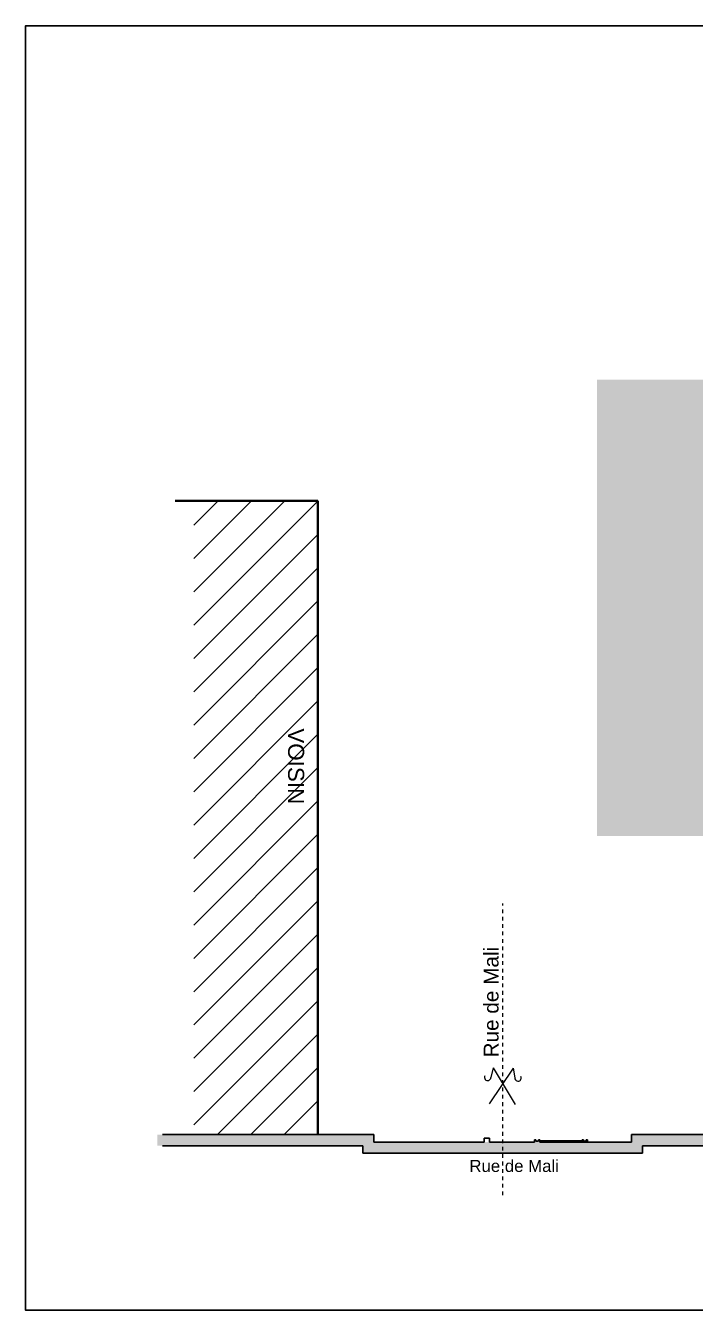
# Model space of a CAD drawing. Header units: millimetres. Extents: x 2804 to 3317, y 6834 to 7064.
# Drawn here: x 2828.24 to 2846.3, y 7029.47 to 7064.09 of the extents above; entities that cross this region are included whole.
import ezdxf

# ---------------------------------------------------------------- set-up
doc = ezdxf.new("R2010")
doc.units = ezdxf.units.MM
doc.linetypes.add('PK200', pattern=[0.6, 0.3, -0.3])
for name, color, linetype, lineweight in [('cotatio', 255, 'Continuous', 13), ('cotation', 3, 'Continuous', 30), ('Murs', 11, 'Continuous', 40), ('TAXTE', 255, 'Continuous', 20), ('TopoAlt_T', 3, 'Continuous', 30), ('zin fenetre', 141, 'Continuous', 15), ('zin fin', 6, 'Continuous', 9), ('Zin mur', 30, 'Continuous', 30)]:
    doc.layers.add(name, color=color, linetype=linetype, lineweight=lineweight)
doc.layers.add('zin hatch mur', color=8, linetype='Continuous')
doc.layers.add('zin texte', color=33, linetype='Continuous')
doc.styles.get("Standard").update_dxf_attribs({"font": 'arial.ttf'})

msp = doc.modelspace()

# ---------------------------------------------------------------- hatches: boundary and pattern name
at = {"layer": 'cotation'}
h = msp.add_hatch(color=256, dxfattribs=at)
h.dxf.hatch_style = 1
h.set_gradient(color1=(213, 218, 220), tint=1, name='CURVED')
h.paths.add_polyline_path([(2846.976, 7042.253), (2843.647, 7042.253), (2843.647, 7054.549), (2874.463, 7054.549), (2874.463, 7040.037), (2870.76, 7040.037), (2870.76, 7048.886), (2856.972, 7048.886), (2856.972, 7051.586), (2847.187, 7051.586), (2847.187, 7050.986), (2846.976, 7050.986)])
at = {"layer": 'zin fin'}
h = msp.add_hatch(dxfattribs=at)
h.set_pattern_fill('ANSI31', color=256, scale=0.2)
h.set_pattern_definition([(45, (-84.28365, 41.27215), (-0.449012806, 0.449012806), [])])
h.paths.add_polyline_path([(2832.772, 7051.286), (2836.116, 7051.286), (2836.116, 7034.228), (2832.772, 7034.228)])
at = {"layer": 'zin hatch mur'}
h = msp.add_hatch(color=256, dxfattribs=at)
h.dxf.hatch_style = 1
h.paths.add_polyline_path([(2871.28, 7034.206), (2844.577, 7034.206), (2844.577, 7034.006), (2843.788, 7034.006), (2843.64, 7034.006), (2842.356, 7034.006), (2840.997, 7034.006), (2837.63, 7034.006), (2837.63, 7034.206), (2831.786, 7034.206), (2831.786, 7033.906), (2837.33, 7033.906), (2837.33, 7033.706), (2844.877, 7033.706), (2844.877, 7033.906), (2871.28, 7033.906)])

# ---------------------------------------------------------------- linework, layer by layer
at = {"layer": 'cotatio'}
for p, q in [((2841.383, 7035.998), (2840.741, 7035.033)), ((2840.843, 7036.01), (2840.785, 7035.746)), ((2840.843, 7036.01), (2841.443, 7035.018)), ((2841.383, 7035.998), (2841.429, 7035.733))]:
    msp.add_line(p, q, dxfattribs=at)
for centre, start, end in [((2840.698, 7035.749), 149.3824, 358.3804), ((2841.516, 7035.732), 179.189, 28.187)]:
    msp.add_arc(centre, 0.0866, start, end, dxfattribs=at)
at = {"layer": 'Murs'}
for p, q in [((2836.116, 7051.286), (2832.272, 7051.286)), ((2836.116, 7051.286), (2836.116, 7034.206)), ((2844.577, 7034.106), (2844.577, 7034.106))]:
    msp.add_line(p, q, dxfattribs=at)
at = {"layer": 'TopoAlt_T'}
msp.add_lwpolyline([(2881.253, 7029.471), (2828.239, 7029.471), (2828.239, 7064.09), (2881.253, 7064.09)], close=True, dxfattribs=at)
at = {"layer": 'zin fenetre', "linetype": 'PK200', "ltscale": 0.2}
msp.add_line((2841.104, 7032.577), (2841.104, 7040.437), dxfattribs=at)
at = {"layer": 'Zin mur'}
for p, q in [((2837.63, 7034.206), (2831.926, 7034.206)), ((2837.63, 7034.006), (2837.63, 7034.206)), ((2846.976, 7034.206), (2844.577, 7034.206)), ((2844.577, 7034.206), (2844.577, 7034.006)), ((2837.33, 7033.906), (2831.926, 7033.906)), ((2837.33, 7033.706), (2837.33, 7033.906)), ((2840.599, 7034.006), (2837.63, 7034.006)), ((2840.749, 7034.106), (2840.599, 7034.106)), ((2840.599, 7034.006), (2840.599, 7034.106)), ((2840.749, 7034.006), (2840.749, 7034.106)), ((2841.958, 7034.006), (2840.749, 7034.006)), ((2841.958, 7034.006), (2841.958, 7034.065)), ((2841.958, 7034.065), (2841.998, 7034.065)), ((2841.998, 7034.065), (2841.998, 7034.025)), ((2841.998, 7034.025), (2842.066, 7034.025)), ((2842.066, 7034.065), (2842.106, 7034.065)), ((2842.066, 7034.065), (2842.066, 7034.025)), ((2842.106, 7034.065), (2842.106, 7034.036)), ((2842.106, 7034.036), (2843.242, 7034.036)), ((2842.106, 7034.036), (2842.106, 7034.006)), ((2843.242, 7034.006), (2842.106, 7034.006)), ((2843.242, 7034.065), (2843.242, 7034.036)), ((2843.282, 7034.065), (2843.242, 7034.065)), ((2843.242, 7034.036), (2843.242, 7034.006)), ((2843.39, 7034.006), (2843.242, 7034.006)), ((2843.282, 7034.065), (2843.282, 7034.025)), ((2843.35, 7034.025), (2843.282, 7034.025)), ((2843.39, 7034.065), (2843.35, 7034.065)), ((2843.35, 7034.065), (2843.35, 7034.025)), ((2843.39, 7034.006), (2843.39, 7034.065)), ((2844.577, 7034.006), (2843.39, 7034.006)), ((2844.877, 7033.706), (2844.877, 7033.906)), ((2844.877, 7033.906), (2871.28, 7033.906)), ((2844.877, 7033.706), (2837.33, 7033.706))]:
    msp.add_line(p, q, dxfattribs=at)

# ---------------------------------------------------------------- texts
at = {"layer": 'TAXTE'}
msp.add_text('Rue de Mali', height=0.4, rotation=90, dxfattribs=at).set_placement((2840.99, 7036.285))
at = {"layer": 'zin texte', "insert": (2835.748, 7045.155), "char_height": 0.432, "attachment_point": 1, "rotation": 270}
msp.add_mtext_dynamic_manual_height_columns('VOISIN', width=34.10317, gutter_width=12.5, heights=[0], dxfattribs=at)
at = {"layer": 'zin texte', "insert": (2840.204, 7033.524), "char_height": 0.324, "attachment_point": 1}
msp.add_mtext_dynamic_manual_height_columns('Rue de Mali', width=34.10317, gutter_width=12.5, heights=[0], dxfattribs=at)

doc.saveas('drawing.dxf')
